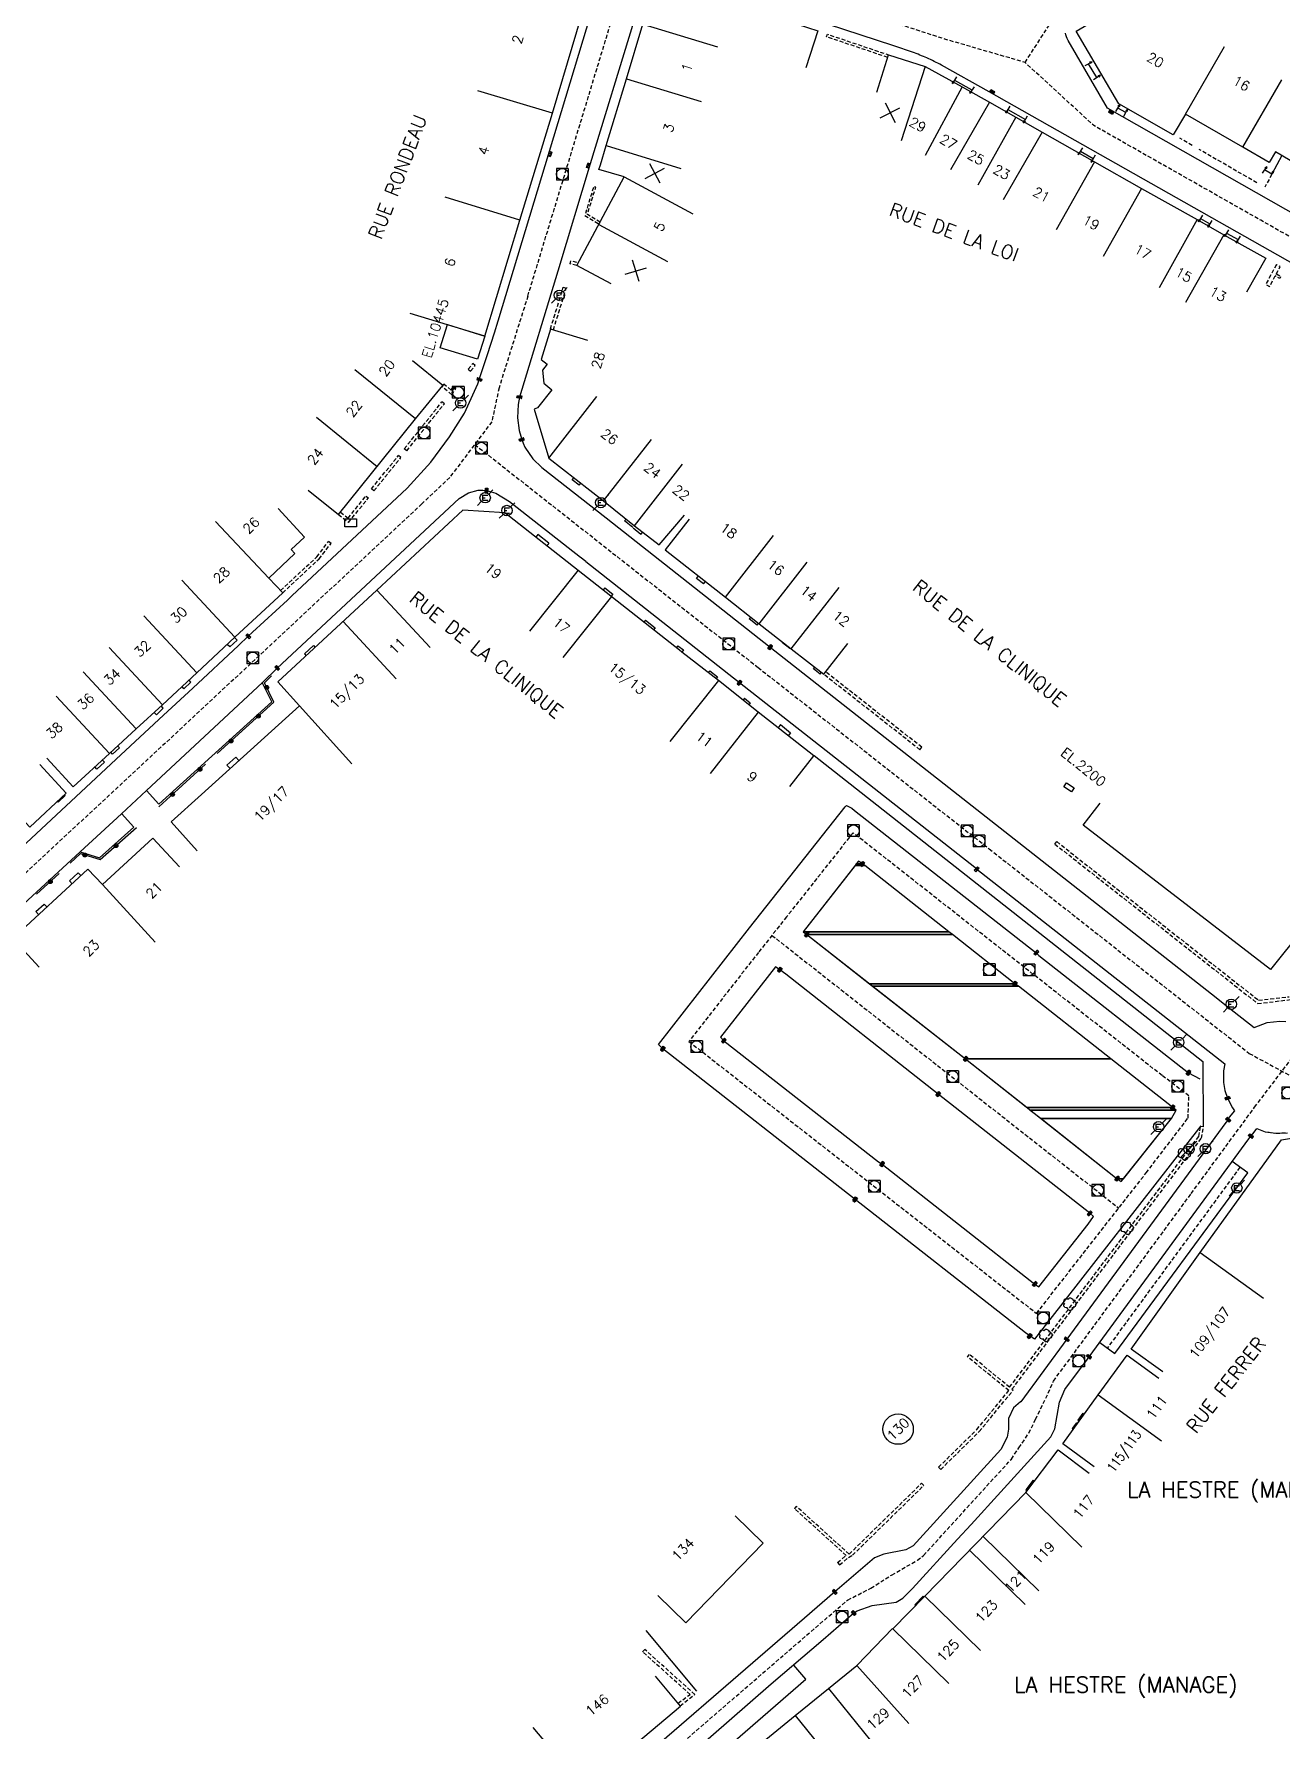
# Model space of a CAD drawing. Header units: millimetres. Extents: x 139999 to 141000, y 129000 to 130000.
# Drawn here: x 140429.5 to 140589.5, y 129231.6 to 129449.1 of the extents above; entities that cross this region are included whole.
import ezdxf
from ezdxf.enums import TextEntityAlignment as Align

# ---------------------------------------------------------------- set-up
doc = ezdxf.new("R2010")
doc.units = ezdxf.units.MM
doc.linetypes.add('DASHED', pattern=[0.75, 0.5, -0.25])
doc.layers.get('0').update_dxf_attribs({"linetype": 'CONTINUOUS'})
for name, color, linetype in [('W0001', 6, 'DASHED'), ('W0008', 7, 'CONTINUOUS'), ('W0017', 7, 'CONTINUOUS'), ('W0100', 7, 'CONTINUOUS'), ('W0105', 7, 'CONTINUOUS'), ('W0112', 1, 'DASHED'), ('W0300', 7, 'CONTINUOUS'), ('W0322', 7, 'CONTINUOUS'), ('W0400', 7, 'CONTINUOUS'), ('W0420', 7, 'CONTINUOUS'), ('W0471', 7, 'CONTINUOUS'), ('W0980', 7, 'CONTINUOUS'), ('w0984', 7, 'CONTINUOUS'), ('W0989', 7, 'CONTINUOUS'), ('W0991', 7, 'CONTINUOUS'), ('W1102', 7, 'CONTINUOUS'), ('w1471', 7, 'CONTINUOUS')]:
    doc.layers.add(name, color=color, linetype=linetype)
doc.styles.get("Standard").update_dxf_attribs({"font": 'romans.shx', "width": 0.85})

# ---------------------------------------------------------------- blocks, each defined once
blk = doc.blocks.new('t322o')
at = {"color": 0, "linetype": 'Continuous'}
for radius in [0.25, 0.15]:
    blk.add_circle((0, 0), radius, dxfattribs=at)
blk = doc.blocks.new('T420')
for p, q in [((0.75, 0.75), (-0.75, 0.75)), ((-0.75, 0.75), (-0.75, -0.75)), ((0.75, 0.75), (0.75, -0.75)), ((0.75, -0.75), (-0.75, -0.75))]:
    blk.add_line(p, q)
blk.add_ellipse((0, 0), major_axis=(-0.53, 0.53), ratio=1, start_param=3.926991, end_param=10.210176)
blk = doc.blocks.new('T400')
at = {"color": 0, "linetype": 'ByBlock', "lineweight": -2}
for p, q in [((-0.15, -0.25), (-0.15, 0.3)), ((-0.15, 0.3), (0.15, 0.3)), ((-0.15, 0.15), (0.15, 0.15)), ((-0.15, 0), (0.15, 0)), ((0.15, 0.3), (0.15, -0.25)), ((-0.15, -0.15), (0.15, -0.15)), ((-0.15, -0.25), (-0.15, -0.3)), ((-0.15, -0.3), (0.15, -0.3)), ((0.15, -0.3), (0.15, -0.25))]:
    blk.add_line(p, q, dxfattribs=at)
blk = doc.blocks.new('T471')
for p, q in [((-0.333334, 0.333334), (-0.333334, -0.333334)), ((-0.333334, 0.333334), (0.333334, 0.333334)), ((-0.333334, 0), (0, 0)), ((0.500001, 0.500001), (1.000002, 1.000002)), ((-0.500001, -0.500001), (-1.000002, -1.000002)), ((-0.333334, -0.333334), (0.333334, -0.333334))]:
    blk.add_line(p, q)
blk.add_ellipse((0, 0), major_axis=(0.471405, 0.471405), ratio=1, start_param=5.4977871438, end_param=11.780972451)
blk = doc.blocks.new('T300')
for p, q in [((-0.8, 0.51), (-0.86, 0.34)), ((-0.86, 0.34), (-0.86, 0.17)), ((-0.86, 0.17), (-0.74, 0.06)), ((-0.69, 0.63), (-0.8, 0.51)), ((-0.8, -0.06), (-0.74, 0.06)), ((-0.74, 0.06), (-0.69, 0.11)), ((-0.57, 0.69), (-0.69, 0.63)), ((-0.46, 0.69), (-0.57, 0.69)), ((-0.29, 0.63), (-0.46, 0.69)), ((-0.29, 0.63), (-0.17, 0.74)), ((-0.23, 0.57), (-0.29, 0.63)), ((-0.17, 0.74), (-0.06, 0.8)), ((-0.06, 0.8), (0.06, 0.8)), ((0.06, 0.8), (0.23, 0.74)), ((0.23, 0.74), (0.34, 0.63)), ((0.34, 0.63), (0.4, 0.51)), ((0.46, 0.46), (0.34, 0.46)), ((0.4, 0.51), (0.4, 0.46)), ((0.57, 0.4), (0.46, 0.46)), ((0.57, 0.4), (0.69, 0.29)), ((0.69, 0.29), (0.74, 0.17)), ((0.74, 0.06), (0.69, -0.17)), ((0.74, 0.17), (0.74, 0.06)), ((-0.8, -0.17), (-0.8, -0.06)), ((-0.8, -0.23), (-0.8, -0.17)), ((-0.74, -0.34), (-0.8, -0.23)), ((-0.69, -0.4), (-0.74, -0.34)), ((-0.51, -0.46), (-0.69, -0.4)), ((-0.4, -0.46), (-0.51, -0.46)), ((-0.4, -0.46), (-0.34, -0.46)), ((-0.34, -0.46), (-0.34, -0.4)), ((-0.34, -0.51), (-0.34, -0.46)), ((-0.29, -0.63), (-0.34, -0.51)), ((-0.17, -0.74), (-0.29, -0.63)), ((-0.06, -0.8), (-0.17, -0.74)), ((0.06, -0.8), (-0.06, -0.8)), ((0.17, -0.74), (0.06, -0.8)), ((0.23, -0.69), (0.17, -0.74)), ((0.29, -0.46), (0.23, -0.46)), ((0.29, -0.63), (0.23, -0.69)), ((0.46, -0.4), (0.29, -0.46)), ((0.34, -0.51), (0.29, -0.63)), ((0.34, -0.51), (0.34, -0.46)), ((0.57, -0.34), (0.46, -0.4)), ((0.63, -0.29), (0.57, -0.34)), ((0.69, -0.17), (0.63, -0.29))]:
    blk.add_line(p, q)
blk = doc.blocks.new('T1471')
at = {"color": 0, "linetype": 'Continuous', "flags": 128}
blk.add_lwpolyline([(-0.75, -0.5), (-0.75, 0.5), (0.75, 0.5), (0.75, -0.5), (-0.75, -0.5)], dxfattribs=at)
blk = doc.blocks.new('t991o')
at = {"color": 0, "linetype": 'Continuous'}
for p, q in [((-1, 1), (1, -1)), ((-1, -1), (1, 1))]:
    blk.add_line(p, q, dxfattribs=at)
blk = doc.blocks.new('t105o')
for p, q in [((-0.5, 0), (0.5, 0)), ((0.5, 0), (0.2, 0.1)), ((0.5, 0), (0.2, -0.1))]:
    blk.add_line(p, q)

msp = doc.modelspace()

# ---------------------------------------------------------------- linework, layer by layer
at = {"layer": 'W0001'}
for p, q in [((140574.11, 129315.6), (140534.48, 129346.72)), ((140524.09, 129333.57), (140568.54, 129298.63)), ((140513.45, 129319.98), (140558, 129285.13)), ((140584.08, 129303.86), (140567.07, 129280.68))]:
    msp.add_line(p, q, dxfattribs=at)
at = {"layer": 'W0001', "flags": 128}
for points in [[(140492.8, 129415.5), (140498.58, 129434.52), (140502.91, 129448.77), (140510.83, 129475.04), (140521.33, 129509.75), (140536.8, 129560.82), (140545.71, 129590.3), (140548.26, 129597.56), (140557.54, 129629.24), (140561.18, 129641.94)], [(140556.54, 129445.43), (140561.12, 129452.52), (140584.51, 129477.17), (140600.58, 129494.08), (140626.71, 129521.62), (140644.18, 129539.91), (140649.26, 129544.39), (140650.06, 129550.67), (140656.41, 129570.62), (140658.6, 129573.63), (140664.58, 129593.11), (140671.14, 129614.11), (140674.17, 129627.64)], [(140622.28, 129404.99), (140586.74, 129425.21), (140565.36, 129437.33), (140556.54, 129445.43), (140546.26, 129448.41), (140519.13, 129457.2), (140497.01, 129464.41), (140427.11, 129487.16), (140399.72, 129496.09), (140317.25, 129522.89), (140309.44, 129524.69), (140239.96, 129547.85), (140229.52, 129551.6), (140224.16, 129554.46), (140215.04, 129557.45), (140209.85, 129558.4), (140197.87, 129558.25)]]:
    msp.add_lwpolyline(points, dxfattribs=at)
at = {"layer": 'W0001'}
for points in [[(140492.8, 129415.5), (140489.11, 129403.75), (140488.18, 129399.38), (140482.79, 129392.25), (140479.22, 129388.87), (140464.43, 129375.07), (140447.99, 129359.75), (140422.58, 129336.15), (140394.75, 129310.23), (140365.02, 129282.52)], [(140485.99, 129396.48), (140522.31, 129367.9), (140551.93, 129344.66), (140585.28, 129318.44), (140593.81, 129313.81), (140604.97, 129304.71)], [(140534.48, 129346.72), (140525.97, 129335.95), (140522.36, 129331.39), (140513.45, 129319.98)], [(140501.92, 129220.85), (140525.69, 129241.43), (140533.79, 129248.39), (140536.76, 129249.92), (140539.43, 129251.6), (140542.73, 129253.49), (140543.53, 129254.11), (140554.78, 129266.46), (140555.75, 129267.89), (140557.02, 129269.78), (140557.88, 129271.55), (140559.5, 129274.91), (140560.18, 129276.46), (140563.27, 129280.65), (140577.83, 129300.48), (140585.96, 129311.54), (140591.93, 129319.39)], [(140558, 129285.13), (140572.06, 129303.13), (140577.42, 129310.14), (140577.53, 129313.01), (140574.11, 129315.6)]]:
    msp.add_lwpolyline(points, dxfattribs=at)
at = {"layer": 'W0008'}
for p, q in [((140500.22, 129381.49), (140499.52, 129382.04)), ((140535.18, 129343.08), (140528.09, 129334.03)), ((140535.99, 129342.52), (140535.68, 129342.72)), ((140528.09, 129334.03), (140528.55, 129333.66)), ((140528.55, 129333.66), (140548.92, 129317.74)), ((140524.53, 129329.54), (140517.48, 129320.52)), ((140525.1, 129329.17), (140524.53, 129329.54)), ((140525.87, 129328.58), (140525.1, 129329.17)), ((140509.55, 129319.59), (140510.1, 129319.04)), ((140517.48, 129320.52), (140517.92, 129320.07)), ((140548.92, 129317.74), (140568.34, 129302.38)), ((140581.96, 129314.72), (140582.16, 129313.68)), ((140582.16, 129313.68), (140582.47, 129312.71)), ((140568.84, 129302.01), (140575.31, 129310.1)), ((140568.34, 129302.38), (140568.84, 129302.01)), ((140514.46, 129236.71), (140507.96, 129244.51))]:
    msp.add_line(p, q, dxfattribs=at)
at = {"layer": 'W0008', "flags": 128}
for points in [[(140619.72, 129403.28), (140614.11, 129406.51), (140596.73, 129416.35), (140551.95, 129441.68), (140545.83, 129445.07), (140545.6, 129445.2), (140545.37, 129445.32), (140545.13, 129445.44), (140544.89, 129445.56), (140544.66, 129445.68), (140544.42, 129445.8), (140544.18, 129445.91), (140543.95, 129446.01), (140543.73, 129446.1), (140543.5, 129446.2), (140543.27, 129446.29), (140543.05, 129446.38), (140542.82, 129446.47), (140542.59, 129446.56), (140542.36, 129446.64), (140539.57, 129447.61), (140514.61, 129455.79)], [(140488.98, 129412.32), (140495.58, 129434.04), (140501.44, 129453.41)], [(140506.38, 129450.74), (140500.79, 129432.42), (140496.63, 129418.69)], [(140624.85, 129406.7), (140616.35, 129411.6), (140599.64, 129421.09), (140567.11, 129439.56), (140562.07, 129448.25), (140561.94, 129448.48), (140561.83, 129448.71), (140561.76, 129448.96), (140561.71, 129449.2)]]:
    msp.add_lwpolyline(points, dxfattribs=at)
at = {"layer": 'W0008'}
for points in [[(140496.63, 129418.69), (140491.73, 129402.55), (140491.56, 129401.6), (140491.46, 129399.88), (140491.68, 129398.26), (140492.02, 129397.1), (140492.18, 129396.66), (140492.43, 129396.15), (140493.46, 129394.62), (140494.58, 129393.51), (140502.83, 129387.07), (140503.65, 129386.43), (140523.86, 129370.49), (140581.04, 129325.62), (140582.35, 129324.53), (140585.91, 129321.76), (140587.56, 129322.39), (140589.21, 129322.56), (140589.96, 129322.52)], [(140393.44, 129312.76), (140440.61, 129356.69), (140446.09, 129361.79), (140449.87, 129365.26), (140455.73, 129370.7), (140456.97, 129371.9), (140457.52, 129372.41), (140461.98, 129376.53), (140462.56, 129377.07), (140477.33, 129390.89), (140480.36, 129394.22), (140482.76, 129397.46), (140484.68, 129400.49), (140486.37, 129404.23), (140486.58, 129404.8), (140487.61, 129407.99), (140488.51, 129410.8), (140488.98, 129412.32)], [(140428.17, 129337.56), (140435.43, 129344.27), (140440.72, 129349.15), (140443.9, 129352.15), (140458.77, 129365.99), (140460.67, 129367.82), (140484.01, 129389.54), (140485.21, 129390.29), (140486.42, 129390.61), (140487.04, 129390.63), (140487.51, 129390.58), (140488.69, 129390.24), (140490.45, 129389.17), (140499.54, 129382.02)], [(140500.22, 129381.49), (140519.18, 129366.56), (140519.93, 129365.96), (140550.08, 129342.3), (140550.34, 129342.05), (140582.16, 129317.09), (140581.96, 129316.22), (140581.98, 129315.58), (140581.96, 129314.72), (140582.16, 129313.68), (140582.47, 129312.71), (140583.11, 129311.46), (140583.36, 129311.1), (140582.71, 129310.29), (140582.57, 129309.94), (140582.27, 129309.59), (140561.87, 129281.81), (140556.01, 129273.81), (140555.94, 129273.78), (140555.04, 129273.01), (140554.43, 129271.64), (140554.4, 129270.27), (140554.22, 129269.27), (140553.44, 129267.67), (140542.18, 129255.34), (140541.26, 129254.83), (140538.42, 129254.28), (140537.22, 129253.82), (140532.14, 129249.43), (140528.26, 129246.08), (140501.48, 129222.91)], [(140443.93, 129352.14), (140445.52, 129350.4), (140459.98, 129363.49), (140458.75, 129365.99)], [(140529.51, 129356.61), (140579.3, 129317.4), (140579.38, 129309.02)], [(140435.42, 129344.29), (140437.89, 129343.52), (140442.28, 129347.43), (140440.73, 129349.17)], [(140579.07, 129309.17), (140557.75, 129281.82), (140557.13, 129282.23), (140556.6, 129282.65), (140534.75, 129299.73), (140510.1, 129319.04), (140509.55, 129319.59), (140521.22, 129334.54), (140533.47, 129350.05), (140533.64, 129350.23), (140534.32, 129349.89), (140534.68, 129349.58), (140557.97, 129331.34), (140558.32, 129331.01), (140577.48, 129315.96), (140578.95, 129315.17)], [(140565.31, 129297.53), (140564.82, 129297.95), (140545.41, 129313.23), (140525.87, 129328.58), (140525.1, 129329.17), (140524.53, 129329.54), (140517.48, 129320.52), (140517.92, 129320.07), (140537.73, 129304.56), (140538.21, 129304.24), (140557.77, 129288.89), (140558.3, 129288.54), (140564.62, 129296.54), (140565.31, 129297.53)], [(140503.13, 129219.47), (140524, 129237.64), (140530.64, 129243.32), (140534.58, 129246.74), (140535, 129246.99), (140536.95, 129247.7), (140538.49, 129247.91), (140540, 129248.13), (140540.88, 129248.63), (140542.12, 129249.87), (140547.89, 129256.19), (140549.62, 129258.06), (140553.45, 129262.26), (140559.82, 129269.32), (140560.35, 129270.35), (140560.93, 129273.73), (140561.64, 129275.39), (140564.52, 129279.28), (140564.74, 129279.58), (140585.22, 129307.49), (140585.48, 129307.85), (140585.76, 129308.2), (140586.23, 129308.81), (140587.33, 129308.41), (140588.68, 129308.21), (140590.18, 129308.28)], [(140566.1, 129281.38), (140568.03, 129279.99), (140585.07, 129303.13), (140583.09, 129304.59)], [(140499.03, 129215.87), (140500.57, 129214.08), (140528.45, 129238.24), (140526.88, 129240.05)]]:
    msp.add_lwpolyline(points, dxfattribs=at)
at = {"layer": 'W0017', "flags": 128}
msp.add_lwpolyline([(140589.45, 129433.51), (140588.17, 129431.11)], dxfattribs=at)
at = {"layer": 'W0100'}
for p, q in [((140561.52, 129352.61), (140561.86, 129353.11)), ((140562.48, 129351.97), (140561.52, 129352.61)), ((140561.86, 129353.11), (140562.81, 129352.47)), ((140562.81, 129352.47), (140562.48, 129351.97))]:
    msp.add_line(p, q, dxfattribs=at)
at = {"layer": 'W0100', "flags": 128}
for points in [[(140487.27, 129410.36), (140491.76, 129425.22), (140495.95, 129438.91), (140500.42, 129453.86), (140497.07, 129460.29), (140495.94, 129460.64), (140491.3, 129462.14), (140486.41, 129463.71), (140482.47, 129464.99), (140478.24, 129466.36), (140472.08, 129468.37), (140468.41, 129469.56), (140463.62, 129471.1), (140457.89, 129472.97), (140452.67, 129474.72), (140449.18, 129475.85), (140445.7, 129476.98), (140442.31, 129478.01), (140433.15, 129481.07), (140427.47, 129482.92)], [(140503.47, 129417.04), (140499.06, 129419.4), (140505.16, 129430.77), (140501.92, 129431.7), (140502.1, 129432.31), (140502.86, 129434.79), (140505.45, 129443.34), (140507.56, 129450.32), (140507.87, 129451.39), (140514.07, 129454.66), (140529.99, 129449.47), (140528.45, 129444.72)], [(140594.73, 129436.21), (140592.2, 129431.89), (140588.63, 129433.98), (140587.82, 129432.59), (140584.43, 129434.56), (140577.09, 129438.81), (140575.5, 129436.17), (140568.56, 129440.13), (140563.1, 129449.43), (140567.41, 129451.96)], [(140537.52, 129441.64), (140539.05, 129446.4), (140543.73, 129444.89), (140548.49, 129442.32), (140551.96, 129440.32), (140555.35, 129438.42), (140558.71, 129436.49), (140565.44, 129432.7), (140571.46, 129429.28), (140578.59, 129425.29), (140582.02, 129423.36), (140587.38, 129420.34), (140584.92, 129415.98)], [(140565.75, 129443.52), (140564.68, 129445.27)], [(140547.48, 129443.14), (140549.72, 129441.9)], [(140554.34, 129439.41), (140556.58, 129438.12)], [(140569.45, 129439), (140568.43, 129439.56)], [(140563.62, 129434.05), (140565.28, 129433.1)], [(140588.17, 129431.11), (140587.24, 129431.65)], [(140579.01, 129425.43), (140580.22, 129424.76)], [(140582.35, 129423.56), (140583.85, 129422.72)]]:
    msp.add_lwpolyline(points, dxfattribs=at)
at = {"layer": 'W0100'}
for points in [[(140481.57, 129408.87), (140482.49, 129411.84), (140487.27, 129410.36), (140486.35, 129407.4), (140481.57, 129408.87)], [(140500.48, 129409.8), (140495.7, 129411.27), (140494.5, 129407.38), (140495.28, 129406.75), (140494.7, 129406), (140494.85, 129404.32), (140495.89, 129403.48), (140494.05, 129401.18), (140493.59, 129400.99), (140495.51, 129394.74), (140502.49, 129389.24), (140506.49, 129386.06), (140509.65, 129383.61), (140512.88, 129387.43)], [(140464.64, 129390.64), (140468.54, 129387.5), (140478.42, 129399.74), (140481.91, 129404.04), (140478.03, 129407.2)], [(140431.14, 129356.26), (140434.54, 129352.59), (140439.17, 129356.87), (140442.6, 129360.02), (140445.95, 129363.12), (140450.37, 129367.2), (140455.26, 129371.77), (140461.38, 129377.46), (140459.61, 129379.34), (140462.93, 129382.5), (140462.47, 129383.03), (140464.17, 129384.58), (140460.78, 129388.26)], [(140526.37, 129352.65), (140529.45, 129356.58), (140522.32, 129362.18), (140517.22, 129366.23), (140512.56, 129369.88), (140512.24, 129370.11), (140489.85, 129387.71), (140484.48, 129388.05), (140473.45, 129377.79), (140460.76, 129366.04), (140463.52, 129362.99), (140450.97, 129351.63), (140447.07, 129348.1), (140450.42, 129344.39)], [(140513.48, 129386.91), (140510.4, 129382.98), (140518.13, 129376.91), (140522.45, 129373.51), (140526.55, 129370.28), (140530.73, 129367.03), (140533.8, 129370.97)], [(140603.6, 129357), (140607.57, 129353.95), (140600.44, 129344.71), (140587.98, 129329.21), (140563.98, 129347.71), (140566.17, 129350.49)], [(140425.57, 129351.11), (140428.96, 129347.44), (140433.64, 129351.77), (140430.25, 129355.45)], [(140448.13, 129342.34), (140444.75, 129346.03), (140438.26, 129340.07), (140436.42, 129342.07), (140426.78, 129333.17), (140430.17, 129329.49)], [(140574.2, 129277.62), (140570.14, 129280.53), (140579, 129292.92), (140589.42, 129307.38), (140591.73, 129307.75), (140592.45, 129307.61), (140599.7, 129301.61)], [(140565.41, 129265.48), (140561.36, 129268.41), (140565.91, 129274.68), (140569.63, 129279.77), (140573.67, 129276.81)], [(140522.82, 129230.13), (140527.06, 129233.58), (140531.33, 129237.06), (140534.97, 129240.02), (140535.02, 129240.06), (140539.54, 129244.73), (140539.58, 129244.69), (140543.69, 129248.91), (140556.65, 129262.16), (140560.76, 129267.65), (140564.77, 129264.66)], [(140519.39, 129259.18), (140522.97, 129255.7), (140513.05, 129245.48), (140509.46, 129248.97)], [(140491.53, 129223.86), (140494.75, 129220.04), (140499.95, 129224.42), (140500.02, 129224.4), (140512.38, 129234.8), (140509.16, 129238.62)]]:
    msp.add_lwpolyline(points, dxfattribs=at)
at = {"layer": 'W0105'}
for p, q in [((140498.49, 129391.95), (140498.7, 129392.22)), ((140499.39, 129391.25), (140498.49, 129391.95)), ((140499.39, 129391.25), (140499.6, 129391.51)), ((140505.2, 129386.67), (140505.4, 129386.92)), ((140506.27, 129385.84), (140505.2, 129386.67)), ((140494.1, 129384.93), (140493.83, 129384.59)), ((140495.51, 129383.83), (140494.1, 129384.93)), ((140495.51, 129383.83), (140495.24, 129383.48)), ((140507.29, 129384.95), (140506.3, 129385.73)), ((140507.29, 129384.95), (140507.52, 129385.26)), ((140514.44, 129379.32), (140514.68, 129379.62)), ((140502.69, 129378.12), (140502.46, 129377.83)), ((140502.69, 129378.12), (140503.71, 129377.31)), ((140503.71, 129377.31), (140503.49, 129377.02)), ((140515.32, 129378.61), (140514.44, 129379.32)), ((140515.32, 129378.61), (140515.56, 129378.93)), ((140507.88, 129373.96), (140507.68, 129373.7)), ((140507.88, 129373.96), (140509.1, 129372.98)), ((140509.1, 129372.98), (140508.9, 129372.73)), ((140521.18, 129374.11), (140521.38, 129374.36)), ((140522.19, 129373.33), (140521.18, 129374.11)), ((140522.19, 129373.33), (140522.38, 129373.57)), ((140454.58, 129370.55), (140454.28, 129370.86)), ((140454.58, 129370.55), (140455.54, 129371.38)), ((140455.54, 129371.38), (140455.21, 129371.73)), ((140525.44, 129371.06), (140525.49, 129371.12)), ((140526.38, 129370.33), (140525.44, 129371.06)), ((140464.17, 129369.64), (140465.32, 129370.71)), ((140464.17, 129369.64), (140464.39, 129369.4)), ((140465.32, 129370.71), (140465.54, 129370.47)), ((140512.03, 129370.67), (140511.82, 129370.4)), ((140512.03, 129370.67), (140512.77, 129370.14)), ((140512.77, 129370.14), (140512.56, 129369.88)), ((140526.38, 129370.33), (140526.42, 129370.39)), ((140516.11, 129367.46), (140515.93, 129367.24)), ((140516.11, 129367.46), (140517.1, 129366.69)), ((140517.1, 129366.69), (140516.92, 129366.47)), ((140529.4, 129367.71), (140529.57, 129367.93)), ((140530.25, 129367.04), (140529.4, 129367.71)), ((140530.25, 129367.04), (140530.42, 129367.26)), ((140448.71, 129365.17), (140448.47, 129365.44)), ((140448.71, 129365.17), (140449.61, 129366.03)), ((140449.61, 129366.03), (140449.38, 129366.28)), ((140445.18, 129361.84), (140444.89, 129362.14)), ((140445.18, 129361.84), (140446.07, 129362.7)), ((140446.07, 129362.7), (140445.8, 129362.98)), ((140520.57, 129363.96), (140520.38, 129363.72)), ((140520.57, 129363.96), (140521.3, 129363.37)), ((140521.3, 129363.37), (140521.11, 129363.13)), ((140525.18, 129360.57), (140524.87, 129360.18)), ((140525.18, 129360.57), (140526.48, 129359.54)), ((140440.44, 129357.61), (140440.22, 129357.84)), ((140526.48, 129359.54), (140526.17, 129359.15)), ((140437.55, 129354.88), (140438.52, 129355.76)), ((140438.52, 129355.76), (140438.26, 129356.04)), ((140439.54, 129356.8), (140439.33, 129357.03)), ((140439.54, 129356.8), (140440.44, 129357.61)), ((140454.22, 129355.4), (140455.35, 129356.42)), ((140455.35, 129356.42), (140455.76, 129355.96)), ((140437.55, 129354.88), (140437.3, 129355.15)), ((140454.22, 129355.4), (140454.63, 129354.94)), ((140432.58, 129350.64), (140433.51, 129351.49)), ((140433.51, 129351.49), (140433.43, 129351.57)), ((140432.58, 129350.64), (140432.5, 129350.72)), ((140434.04, 129340.55), (140435.18, 129341.6)), ((140434.04, 129340.55), (140434.38, 129340.18)), ((140435.18, 129341.6), (140435.52, 129341.24)), ((140429.73, 129336.62), (140430.81, 129337.57)), ((140429.73, 129336.62), (140430.09, 129336.23)), ((140430.81, 129337.57), (140431.15, 129337.21)), ((140585.76, 129308.2), (140586.23, 129308.81)), ((140563.14, 129271.12), (140562.56, 129270.38)), ((140563.14, 129271.12), (140563.26, 129271.03)), ((140563.92, 129272.34), (140563.3, 129271.45)), ((140563.3, 129271.45), (140563.48, 129271.33)), ((140563.92, 129272.34), (140564.11, 129272.2)), ((140562.56, 129270.38), (140562.71, 129270.26)), ((140557.58, 129263.74), (140556.64, 129262.51)), ((140556.64, 129262.51), (140556.82, 129262.38)), ((140557.58, 129263.74), (140557.74, 129263.62)), ((140542.39, 129247.79), (140543.48, 129248.9)), ((140542.39, 129247.79), (140542.49, 129247.69)), ((140543.48, 129248.9), (140543.58, 129248.8))]:
    msp.add_line(p, q, dxfattribs=at)
at = {"layer": 'W0112'}
for p, q in [((140495.7, 129411.29), (140497.34, 129416.62)), ((140496.08, 129411.17), (140497.72, 129416.5)), ((140497.34, 129416.62), (140497.72, 129416.5)), ((140495.7, 129411.29), (140496.08, 129411.17)), ((140485.16, 129406.14), (140485.73, 129406.83)), ((140485.16, 129406.14), (140485.47, 129405.88)), ((140485.47, 129405.88), (140486.04, 129406.58)), ((140485.47, 129405.88), (140486.04, 129406.58)), ((140486.04, 129406.58), (140485.73, 129406.83)), ((140482.04, 129404.2), (140481.79, 129403.89)), ((140483.04, 129402.85), (140481.79, 129403.89)), ((140482.96, 129403.44), (140482.04, 129404.2)), ((140482.96, 129403.44), (140483.24, 129403.85)), ((140483.05, 129402.85), (140483.57, 129403.63)), ((140483.24, 129403.85), (140483.57, 129403.63)), ((140476.96, 129395.92), (140481.79, 129401.94)), ((140477.27, 129395.67), (140482.1, 129401.69)), ((140482.1, 129401.69), (140481.79, 129401.94)), ((140472.76, 129390.78), (140476.22, 129395.06)), ((140473.07, 129390.53), (140476.53, 129394.81)), ((140473.07, 129390.53), (140476.53, 129394.81)), ((140476.53, 129394.81), (140476.22, 129395.06)), ((140477.27, 129395.67), (140476.96, 129395.92)), ((140473.07, 129390.53), (140472.76, 129390.78)), ((140472.05, 129389.87), (140472.36, 129389.62)), ((140467.57, 129383.79), (140467.25, 129384.04)), ((140461.38, 129377.46), (140461.11, 129377.75)), ((140543.05, 129357.36), (140530.72, 129367.03)), ((140543.29, 129357.68), (140530.97, 129367.34)), ((140543.05, 129357.36), (140543.29, 129357.68)), ((140560.36, 129345.27), (140560.61, 129345.58)), ((140560.36, 129345.27), (140586.36, 129324.83)), ((140560.61, 129345.58), (140586.47, 129325.25)), ((140586.36, 129324.83), (140590.58, 129325.34)), ((140586.47, 129325.25), (140590.37, 129325.71)), ((140579.39, 129309.02), (140579.04, 129309.08)), ((140549.17, 129279.55), (140549.42, 129279.86)), ((140554.45, 129275.24), (140549.17, 129279.55)), ((140554.55, 129275.67), (140549.42, 129279.86)), ((140550.35, 129270.24), (140554.45, 129275.24)), ((140550.66, 129269.98), (140555.02, 129275.3)), ((140554.86, 129275.42), (140555.02, 129275.3)), ((140545.44, 129265.41), (140550.35, 129270.24)), ((140545.72, 129265.13), (140550.66, 129269.98)), ((140545.72, 129265.13), (140545.44, 129265.41)), ((140533.99, 129254.28), (140543.28, 129263.36)), ((140534.42, 129254.14), (140543.56, 129263.08)), ((140543.28, 129263.36), (140543.56, 129263.08)), ((140526.96, 129260.13), (140526.95, 129260.12)), ((140533.6, 129254.12), (140526.95, 129260.12)), ((140527.21, 129260.4), (140526.96, 129260.13)), ((140533.99, 129254.28), (140527.21, 129260.4)), ((140532.51, 129253.2), (140533.6, 129254.12)), ((140532.77, 129252.89), (140533.9, 129253.85)), ((140533.9, 129253.85), (140534.42, 129254.14)), ((140532.51, 129253.2), (140532.77, 129252.89)), ((140507.78, 129242.07), (140507.51, 129241.77)), ((140513.59, 129236.31), (140507.51, 129241.77)), ((140514.19, 129236.31), (140507.78, 129242.07)), ((140512.07, 129235.16), (140513.59, 129236.31)), ((140512.33, 129234.85), (140514.21, 129236.29)), ((140514.05, 129236.16), (140514.05, 129236.16))]:
    msp.add_line(p, q, dxfattribs=at)
at = {"layer": 'W0112', "flags": 128}
for points in [[(140538.94, 129446.07), (140531.1, 129448.71), (140531.21, 129449.04), (140539.05, 129446.4)], [(140577.97, 129434.8), (140576.36, 129435.73)], [(140586.24, 129430.01), (140578.87, 129434.27)], [(140588.17, 129431.11), (140587.26, 129429.43)], [(140499.06, 129419.4), (140498.23, 129419.62), (140498.34, 129420.03), (140499.27, 129419.79)], [(140588.75, 129418.34), (140589.33, 129418.01), (140589.18, 129417.75), (140588.6, 129418.07)]]:
    msp.add_lwpolyline(points, dxfattribs=at)
for points in [[(140502.06, 129424.97), (140500.43, 129425.94), (140501.51, 129429.46), (140501.25, 129429.54), (140500.1, 129425.81), (140501.92, 129424.73)], [(140588.75, 129419.52), (140587.38, 129416.99), (140587.88, 129416.72), (140589.24, 129419.26)]]:
    msp.add_lwpolyline(points, close=True, dxfattribs=at)
at = {"layer": 'W0112'}
for points in [[(140468.54, 129387.5), (140469.81, 129386.48), (140472.36, 129389.62)], [(140468.79, 129387.82), (140469.75, 129387.04), (140472.05, 129389.87)], [(140461.11, 129377.75), (140465.75, 129382.07), (140467.25, 129384.04)], [(140461.38, 129377.46), (140466.04, 129381.8), (140467.57, 129383.79)], [(140554.55, 129275.67), (140578.81, 129307.8), (140579.04, 129309.08)], [(140554.86, 129275.42), (140579.13, 129307.56), (140579.39, 129309.02)], [(140587.33, 129308.41), (140588.68, 129308.21), (140590.18, 129308.28)]]:
    msp.add_lwpolyline(points, dxfattribs=at)
at = {"layer": 'W0322'}
for p, q in [((140445.49, 129350.03), (140451.49, 129355.51)), ((140448.49, 129352.77), (140448.49, 129352.77)), ((140429.84, 129338.83), (140432.72, 129341.5))]:
    msp.add_line(p, q, dxfattribs=at)
for points in [[(140452.98, 129356.87), (140460.22, 129363.45), (140459.06, 129365.91), (140459.95, 129366.82)], [(140434.15, 129342.83), (140435.47, 129344.05), (140437.96, 129343.27), (140442.65, 129347.39)]]:
    msp.add_lwpolyline(points, dxfattribs=at)
at = {"layer": 'W1102'}
for p, q in [((140478.42, 129399.74), (140470.64, 129406.03)), ((140495.51, 129394.74), (140501.66, 129402.62)), ((140473.48, 129393.62), (140465.7, 129399.91)), ((140502.49, 129389.24), (140508.64, 129397.12)), ((140506.49, 129386.06), (140512.64, 129393.94)), ((140459.61, 129379.34), (140452.76, 129386.62)), ((140518.13, 129376.91), (140524.29, 129384.8)), ((140499.23, 129380.36), (140493.01, 129372.54)), ((140522.45, 129373.51), (140528.6, 129381.4)), ((140455.26, 129371.77), (140448.45, 129379.1)), ((140473.45, 129377.79), (140480.26, 129370.47)), ((140526.55, 129370.28), (140532.71, 129378.16)), ((140503.53, 129376.99), (140497.3, 129369.17)), ((140450.37, 129367.2), (140443.57, 129374.53)), ((140469.14, 129373.81), (140475.94, 129366.46)), ((140445.95, 129363.12), (140439.15, 129370.45)), ((140442.6, 129360.02), (140435.8, 129367.35)), ((140517.22, 129366.23), (140510.99, 129358.41)), ((140439.17, 129356.87), (140432.36, 129364.2)), ((140463.52, 129362.99), (140470.23, 129355.57)), ((140522.32, 129362.18), (140516.15, 129354.31)), ((140438.26, 129340.07), (140445.02, 129332.7)), ((140579, 129292.92), (140587.11, 129287.07)), ((140565.91, 129274.68), (140574.01, 129268.81)), ((140556.65, 129262.16), (140563.8, 129255.16)), ((140551.16, 129256.55), (140551.16, 129256.55)), ((140551.16, 129256.55), (140558.28, 129249.57)), ((140549.43, 129254.78), (140556.56, 129247.81)), ((140543.69, 129248.91), (140550.83, 129241.92)), ((140539.58, 129244.69), (140546.75, 129237.72)), ((140534.97, 129240.02), (140541.64, 129232.57)), ((140531.33, 129237.06), (140537.64, 129229.3)), ((140499.95, 129224.42), (140493.48, 129232.05)), ((140527.06, 129233.58), (140533.38, 129225.83))]:
    msp.add_line(p, q, dxfattribs=at)
at = {"layer": 'W1102', "flags": 128}
for points in [[(140507.56, 129450.32), (140517.13, 129447.42)], [(140577.09, 129438.81), (140582.1, 129447.46)], [(140543.73, 129444.89), (140540.66, 129435.37)], [(140505.45, 129443.34), (140515.02, 129440.44)], [(140584.43, 129434.56), (140589.44, 129443.22)], [(140495.95, 129438.91), (140486.37, 129441.78)], [(140548.49, 129442.32), (140543.74, 129433.52)], [(140551.96, 129440.32), (140546.96, 129431.66)], [(140555.35, 129438.42), (140550.47, 129429.69)], [(140558.71, 129436.49), (140553.72, 129427.82)], [(140502.86, 129434.79), (140512.42, 129431.85)], [(140565.44, 129432.7), (140560.53, 129423.98)], [(140505.16, 129430.77), (140513.97, 129426.05)], [(140491.76, 129425.22), (140482.2, 129428.15)], [(140571.46, 129429.28), (140566.53, 129420.58)], [(140578.59, 129425.29), (140573.71, 129416.56)], [(140501.88, 129424.65), (140510.69, 129419.93)], [(140582.02, 129423.36), (140577.1, 129414.65)], [(140487.27, 129410.36), (140477.7, 129413.25)]]:
    msp.add_lwpolyline(points, dxfattribs=at)
at = {"layer": 'W1102'}
msp.add_circle((140540.26, 129270.3), 1.95, dxfattribs=at)

# ---------------------------------------------------------------- block references
at = {"layer": 'W0105'}
for p, rotation in [((140564.68, 129445.27), 28.26467873765939), ((140547.48, 129443.14), 239.1077756506962), ((140565.75, 129443.52), 31.8669898141029), ((140549.72, 129441.9), 235.8509845616905), ((140554.34, 129439.41), 239.390668995227), ((140556.58, 129438.12), 241.862094351828), ((140568.43, 129439.56), 60.28995298428802), ((140569.45, 129439), 61.91393603269267), ((140563.62, 129434.05), 239.0239684582808), ((140565.28, 129433.1), 239.3038469021226), ((140587.24, 129431.65), 57.92603386893316), ((140588.17, 129431.11), 62.60726840762745), ((140579.01, 129425.43), 238.7709119467067), ((140580.22, 129424.76), 237.5468985452775), ((140582.35, 129423.56), 237.5754185141216), ((140583.85, 129422.72), 238.6484337766207)]:
    msp.add_blockref('t105o', p, dxfattribs=dict(at, rotation=rotation))
at = {"layer": 'W0300'}
for p in [(140577.01, 129305.54), (140569.67, 129296.02), (140562.31, 129286.3), (140559.22, 129282.29)]:
    msp.add_blockref('T300', p, dxfattribs=at)
at = {"layer": 'W0322'}
for p, rotation in [((140459.33, 129365.34), 115.1999165963994), ((140458.26, 129361.66), 42.25678268899684), ((140454.74, 129358.47), 42.25678268899684), ((140450.76, 129354.84), 42.38011616044012), ((140447.25, 129351.63), 42.38011616044012), ((140440.01, 129345.07), 41.24714139765043), ((140436.02, 129343.87), 342.67223715306), ((140431.58, 129340.45), 42.88200387770047)]:
    msp.add_blockref('t322o', p, dxfattribs=dict(at, rotation=rotation))
at = {"layer": 'W0400'}
for p, rotation in [((140552.34, 129441.68), 60.50402228073651), ((140567.55, 129439.02), 240.4093105672859), ((140495.64, 129433.71), 343.0987061982191), ((140500.54, 129432.21), 163.1186897588226), ((140486.58, 129404.8), 249.5252076176874), ((140491.73, 129402.55), 80.070581049148), ((140492.02, 129397.1), 109.9533823058042), ((140487.51, 129390.58), 354.0631104018722), ((140456.97, 129371.9), 224.1936444367549), ((140523.86, 129370.49), 141.8814652856971), ((140460.67, 129367.82), 43.9134455109482), ((140519.93, 129365.96), 321.3111492219579), ((140535.68, 129342.72), 326.803804082182), ((140550.34, 129342.05), 316.1805258286996), ((140528.55, 129333.66), 141.1283933876546), ((140557.97, 129331.34), 137.4780637337415), ((140525.1, 129329.17), 324.7135793783264), ((140555.23, 129327.37), 323.7620692260455), ((140510.1, 129319.04), 322.254256260815), ((140517.92, 129320.07), 137.5188577839436), ((140548.92, 129317.74), 143.8500666349742), ((140577.48, 129315.96), 147.1576882863904), ((140545.41, 129313.23), 320.7920837941031), ((140582.47, 129312.71), 292.0895112797535), ((140575.46, 129311.51), 325.9531843326136), ((140582.57, 129309.94), 229.2999943684812), ((140585.48, 129307.85), 53.8678384660811), ((140538.21, 129304.24), 145.7581932073369), ((140568.34, 129302.38), 141.5663242395877), ((140534.75, 129299.73), 321.8850918105698), ((140564.82, 129297.95), 318.7284626092833), ((140557.77, 129288.89), 140.9918038851448), ((140557.13, 129282.23), 321.3122743158935), ((140561.87, 129281.81), 233.7809596121423), ((140564.74, 129279.58), 53.85561775124069), ((140532.14, 129249.43), 220.8085855892292), ((140534.58, 129246.74), 40.95707316671067)]:
    msp.add_blockref('T400', p, dxfattribs=dict(at, rotation=rotation))
at = {"layer": 'W0420'}
for p in [(140497.22, 129431.1), (140483.87, 129403.15), (140479.5, 129397.93), (140486.84, 129396), (140518.54, 129370.89), (140457.54, 129369.13), (140534.54, 129346.97), (140549.09, 129346.95), (140550.63, 129345.65), (140551.95, 129329.16), (140557.05, 129329.14), (140514.43, 129319.3), (140547.24, 129315.46), (140576.08, 129314.21), (140590.2, 129313.37), (140537.2, 129301.4), (140565.86, 129300.9), (140558.86, 129284.55), (140563.4, 129279.02), (140533.08, 129246.24)]:
    msp.add_blockref('T420', p, dxfattribs=at)
at = {"layer": 'W0471'}
for p in [(140496.85, 129415.59), (140484.18, 129401.79), (140487.33, 129389.65), (140490.12, 129388.01), (140502.15, 129389.02), (140582.96, 129324.74), (140576.24, 129319.86), (140573.65, 129309.05), (140577.56, 129306.19), (140579.66, 129306.22), (140583.68, 129301.2)]:
    msp.add_blockref('T471', p, dxfattribs=at)
at = {"layer": 'W0991'}
for p, rotation in [((140539.24, 129438.98), 342.1334625110514), ((140509.09, 129431.21), 73.15077127938989), ((140506.64, 129418.72), 61.80865492601603)]:
    msp.add_blockref('t991o', p, dxfattribs=dict(at, rotation=rotation))
at = {"layer": 'w1471'}
msp.add_blockref('T1471', (140470.08, 129386.44), dxfattribs=at)

# ---------------------------------------------------------------- texts
at = {"layer": 'W0980'}
for p in [(140583.93, 129262.4), (140569.46, 129237.4)]:
    msp.add_text('LA HESTRE (MANAGE)', height=2, dxfattribs=at).set_placement(p, align=Align.MIDDLE)
at = {"layer": 'w0984'}
for s, rotation, p in [('EL.10445', 72.9035, (140480.93, 129411.36)), ('EL.2200', 321.2761, (140564.02, 129355.13))]:
    msp.add_text(s, height=1.25, rotation=rotation, dxfattribs=at).set_placement(p, align=Align.MIDDLE)
at = {"layer": 'W0989'}
for s, height, rotation, p in [('RUE RONDEAU', 1.75, 69.1952, (140476.12, 129430.77)), ('RUE DE LA LOI', 1.75, 339.7856, (140547.42, 129423.68)), ('RUE DE LA CLINIQUE', 1.75, 321.2761, (140487.41, 129369.47)), ('RUE DE LA CLINIQUE', 1.75, 321.2761, (140551.92, 129370.98)), ('RUE FERRER', 1.749, 52.0164, (140582.3, 129275.97))]:
    msp.add_text(s, height=height, rotation=rotation, dxfattribs=at).set_placement(p, align=Align.MIDDLE)
at = {"layer": 'W0991'}
for s, height, rotation, p in [('2', 1.25, 73.3456, (140491.48, 129448.39)), ('1', 1.25, 73.1308, (140513.2, 129444.8)), ('20', 1.25, 329.9728, (140573.24, 129445.74)), ('16', 1.25, 329.9508, (140584.27, 129442.74)), ('29', 1.25, 331.6119, (140542.78, 129437.45)), ('3', 1.25, 73.1399, (140510.85, 129437.03)), ('27', 1.25, 329.9986, (140546.72, 129435.25)), ('4', 1.25, 72.9951, (140487.16, 129434.12)), ('25', 1.25, 330.7881, (140550.24, 129433.26)), ('23', 1.25, 330.0897, (140553.54, 129431.38)), ('21', 1.25, 330.6092, (140558.64, 129428.49)), ('19', 1.25, 330.4338, (140565, 129424.9)), ('5', 1.25, 61.8055, (140509.69, 129424.4)), ('17', 1.25, 330.7735, (140571.61, 129421.18)), ('6', 1.25, 73.1673, (140482.82, 129419.82)), ('15', 1.25, 330.6288, (140576.87, 129418.23)), ('13', 1.25, 330.5577, (140581.25, 129415.75)), ('28', 1.249, 73, (140501.79, 129407.26)), ('20', 1.25, 52, (140474.73, 129406.29)), ('22', 1.25, 52, (140470.52, 129401.07)), ('26', 1.25, 323, (140503.28, 129397.48)), ('24', 1.25, 52, (140465.57, 129394.95)), ('24', 1.25, 323, (140508.79, 129393.16)), ('22', 1.25, 323, (140512.46, 129390.3)), ('26', 1.249, 44, (140457.33, 129386.11)), ('18', 1.25, 323, (140518.54, 129385.42)), ('28', 1.25, 43, (140453.53, 129379.76)), ('19', 1.249, 321, (140488.36, 129380.26)), ('16', 1.25, 322.9428, (140524.58, 129380.7)), ('14', 1.25, 321.2657, (140528.8, 129377.41)), ('30', 1.25, 43, (140448.05, 129374.64)), ('17', 1.249, 321, (140497.1, 129373.3)), ('12', 1.25, 322.9428, (140532.95, 129374.17)), ('32', 1.25, 43, (140443.38, 129370.31)), ('11', 1.25, 44.5895, (140476.04, 129370.66)), ('34', 1.25, 43, (140439.51, 129366.71)), ('15/13', 1.25, 45, (140469.66, 129364.77)), ('15/13', 1.25, 321.7766, (140505.48, 129366.43)), ('36', 1.25, 43, (140436.13, 129363.57)), ('38', 1.25, 43, (140432.11, 129359.85)), ('11', 1.25, 323, (140515.43, 129358.71)), ('9', 1.25, 323, (140521.57, 129353.87)), ('19/17', 1.25, 45, (140459.99, 129350.35)), ('21', 1.25, 44.5895, (140444.88, 129339.36)), ('23', 1.25, 44.5895, (140436.82, 129331.94)), ('109/107', 1.25, 54, (140580.28, 129282.62)), ('111', 1.25, 54, (140573.43, 129273.1)), ('130', 1.25, 45, (140540.26, 129270.3)), ('117', 1.25, 51.2972, (140564.03, 129260.34)), ('134', 1.25, 45.3219, (140512.69, 129254.89)), ('119', 1.25, 46, (140558.91, 129254.45)), ('121', 1.25, 46, (140555.3, 129250.77)), ('123', 1.25, 46, (140551.57, 129246.96)), ('125', 1.25, 46, (140546.65, 129241.92)), ('127', 1.25, 46, (140542.14, 129237.28)), ('146', 1.25, 40, (140501.69, 129234.95)), ('129', 1.25, 41.4134, (140537.7, 129233.21))]:
    msp.add_text(s, height=height, rotation=rotation, dxfattribs=at).set_placement(p, align=Align.MIDDLE)
at = {"layer": 'W0991', "width": 0.8}
msp.add_text('115/113', height=1.25, rotation=54, dxfattribs=at).set_placement((140569.3, 129267.44), align=Align.MIDDLE)

# ---------------------------------------------------------------- meshes
at = {"layer": 'W0008'}
mesh = msp.add_polyface(dxfattribs=at)
corners = [(140568.84, 129302.01), (140568.34, 129302.38), (140569.14, 129302.38), (140558.58, 129310.1), (140575.31, 129310.1), (140557.2, 129311.19), (140575.91, 129311.19), (140556.8, 129311.51), (140575.46, 129311.51), (140548.92, 129317.74), (140567.53, 129317.74), (140537, 129327.05), (140555.68, 129327.05), (140555.23, 129327.37), (140536.59, 129327.37), (140555.23, 129327.37), (140547.25, 129333.66), (140528.55, 129333.66), (140546.77, 129334.03), (140528.09, 129334.03), (140535.99, 129342.52), (140534.74, 129342.52), (140535.68, 129342.72), (140534.9, 129342.72), (140535.18, 129343.08)]
mesh.append_faces([[corners[k] for k in face] for face in [(0, 0, 2, 1), (1, 2, 4, 3), (3, 4, 6, 5), (5, 6, 8, 7), (7, 8, 10, 9), (9, 10, 12, 11), (11, 12, 15, 14), (14, 13, 16, 17), (17, 16, 18, 19), (19, 18, 20, 21), (21, 20, 22, 23), (23, 22, 24, 24)]], dxfattribs={"vtx0": -1, "vtx2": -1})

doc.saveas('drawing.dxf')
